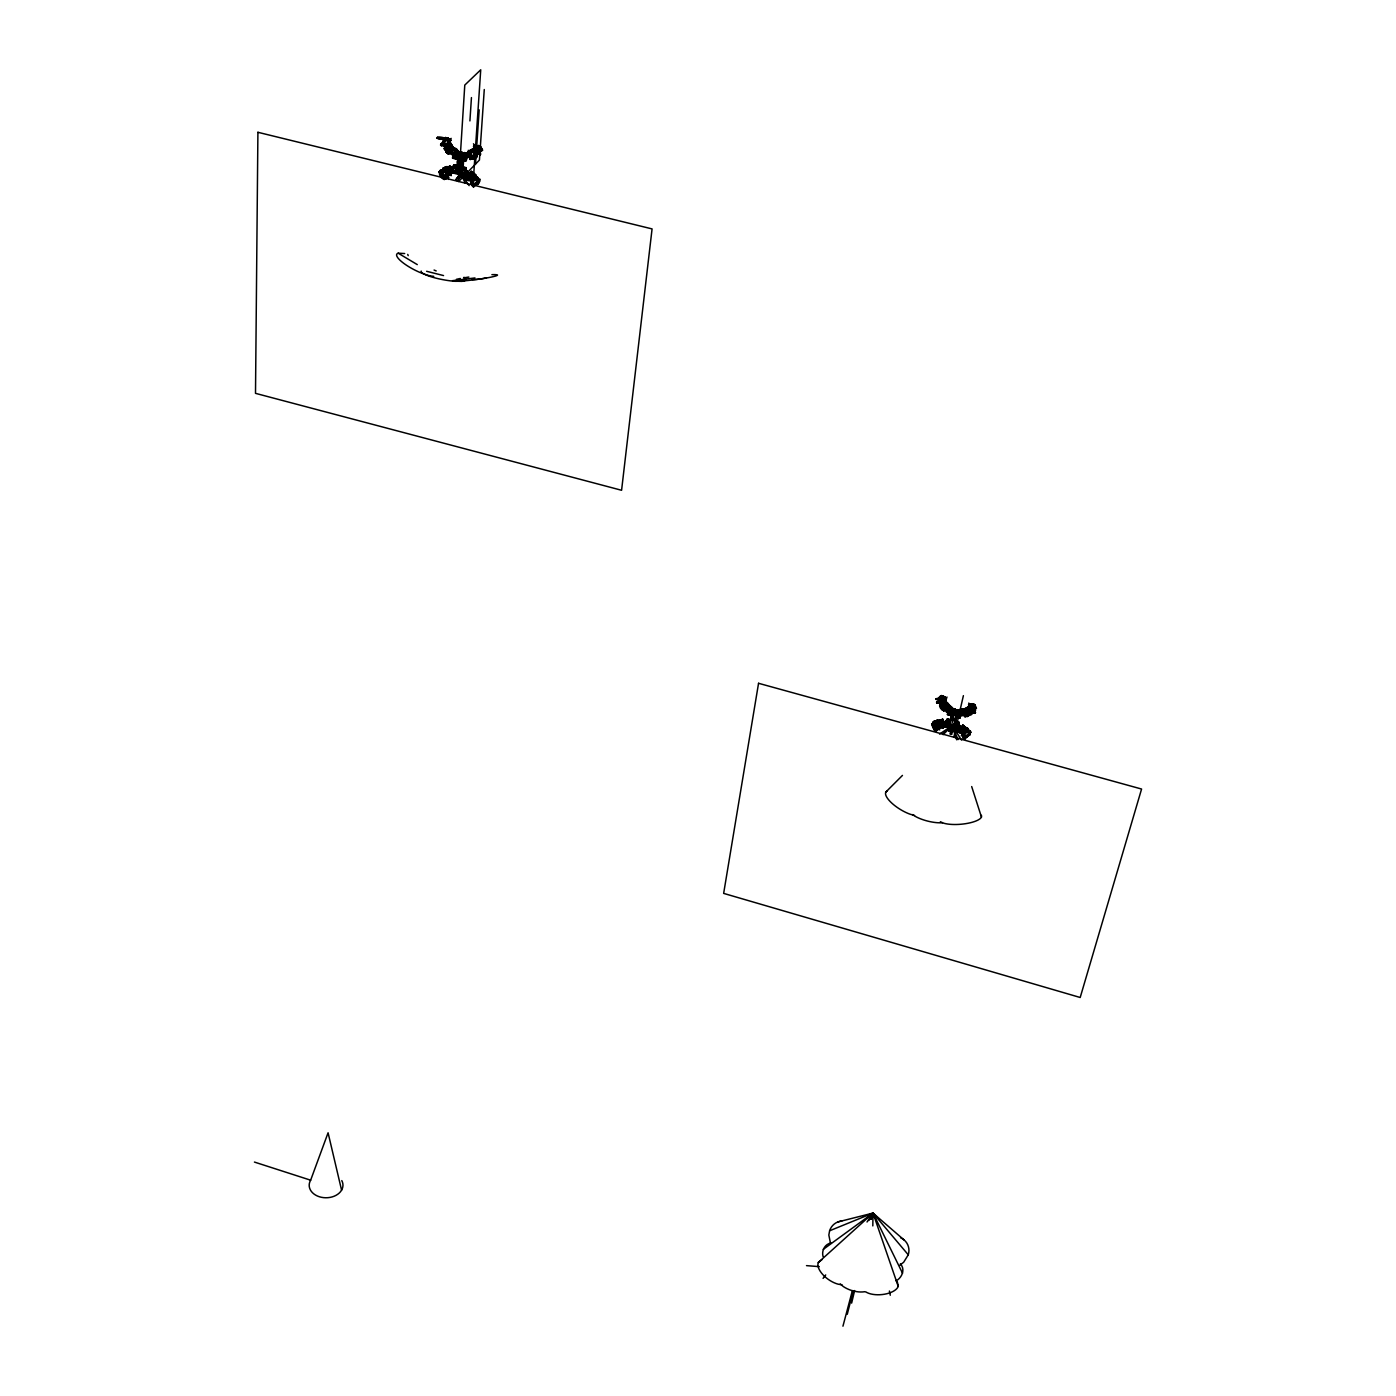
<?xml version="1.0" encoding="UTF-8"?>
<svg xmlns="http://www.w3.org/2000/svg" width="1396" height="1396" viewBox="0 0 1396 1396"><rect width="100%" height="100%" fill="white"/><g stroke="black" fill="none" stroke-linecap="round" stroke-linejoin="round"><path stroke-width="1.5" d="M942.143 698.558L935.913 698.977L942.492 698.401L936.542 702.764L943.836 698.768L946.628 698.611L945.144 697.005L936.367 698.663L944.01 698.768M967.568 731.923L970.831 732.446L970.499 731.242L965.858 729.602L966.556 732.411L969.819 733.546L968.841 729.916M970.97 705.818L968.894 705.905L975.664 710.023L970.709 704.003M872.814 1225.915L873.006 1213.072L837.775 1221.971M972.349 711.175L973.815 712.71L975.036 711.977C973.623 708.854 970.866 712.833 974.076 713.234L975.472 712.641L971.546 704.422L969.627 704.945L971.25 705.87L969.208 705.695L970.307 704.334L968.492 704.84L975.472 709.36M968.999 705.155L970.586 705.922L970.168 704.631M971.18 706.044L969.138 706.655L970.534 704.84M970.098 705.905L971.04 704.631M971.058 705.748L971.965 705.224M971.127 705.626C969.836 702.816 971.075 707.161 969.888 705.312M969.208 705.067C969.19 706.498 968.894 704.718 971.267 706.132M455.375 151.012L453.299 153.071L454.014 155.724L456.143 153.49L455.829 158.341L453.107 157.8L456.108 158.062L456.405 153.228M454.677 149.232L455.777 151.71L455.253 149.285M457.574 152.879C457.015 149.232 450.768 147.679 457.993 151.675M457.714 152.164C456.789 152.147 457.679 150.349 457.417 152.879M457.94 152.234L457.609 151.239M964.898 712.78L963.659 713.845L963.17 710.721L964.863 709.063C964.462 713.426 963.013 708.156 964.13 710.651M967.009 708.261L964.06 710.808M940.38 821.721L943.068 822.994A21.429 6.457 -4.9 0 0 965.543 823.692A21.429 6.457 -4.9 0 0 981.458 817.044L981.475 815.334M465.269 177.362L461.779 174.326L463.036 172.999M462.669 173.68L461.779 172.842L461.779 174.326M462.495 174.465L462.373 173.366L462.076 174.552M465.566 171.725C464.187 168.201 471.691 178.793 465.479 170.05M465.636 171.656L465.514 169.387M964.147 711.245L965.16 709.377L963.676 710.285L963.449 709.308L967.306 707.406L971.319 714.578L967.794 707.842L963.624 710.058L969.121 707.109L968.231 707.632L971.948 714.211L967.812 716.078M964.898 709.744C964.025 710.32 957.377 711.698 960.797 710.634C968.981 711.454 960.57 705.434 958.982 711.332M468.114 173.191L466.02 170.574L468.026 173.348M951.95 734.209L951.845 725.239M466.473 171.08L465.793 172.127M952.264 714.595L953.311 714.839M973.082 711.524L972.785 709.709M956.26 715.694L956.312 713.705L953.538 727.299L956.295 715.293M959.017 710.808L960.378 710.163L959.68 711.681L961.181 711.559L967.794 707.842M461.57 153.595L458.551 153.124L460.261 153.543L460.942 152.094L457.958 151.623L455.916 153.7M460.889 152.897L461.465 153.926L462.041 152.356L463.524 152.984M457.295 152.53L457.679 150.942L453.857 147.784L450.524 151.134M456.335 170.539L457.05 169.195L455.218 173.54L451.571 172.65L460.104 174.378L455.689 173.296L456.056 166.089L453.491 165.461L456.003 167.049M452.007 167.223C463.489 170.12 444.12 164.99 456.056 167.223M457.033 151.815L457.679 150.942L454.381 151.03L456.893 152.635L456.579 158.708L452.566 158.184L457.661 159.284M452.775 152.949C457.487 154.345 458.202 152.827 452.81 152.426M452.042 172.162L452.409 166.333M452.897 154.345L452.566 158.184M452.356 172.057L452.618 167.276L454.485 165.409M453.229 157.678L453.403 154.467M454.032 172.04L452.513 171.917L452.88 166.997M454.014 156.928L454.415 158.114M457.12 155.689L458.708 154.38M460.261 153.543L460.942 152.094M457.138 170.766A2.111 0.907 5.3 0 0 457.452 172.005A2.111 0.907 5.3 0 0 460.296 172.197L460.453 171.15L462.146 171.568M455.358 165.025L456.771 165.374L454.206 164.745L453.927 165.967L456.492 166.595L453.525 168.148L455.236 167.886L454.939 172.685L454.258 171.219M455.567 152.914L454.799 152.321M453.787 172.615L452.705 172.895L454.346 172.511M456.021 151.466L456.248 150.594L457.487 151.606M455.201 172.423L455.934 169.056M455.654 168.113L452.042 166.717M454.817 149.389L457.138 151.466M457.155 157.364C458.586 160.034 455.55 152.845 457.33 154.694M457.958 151.623L457.609 164.798L458.586 158.184M456.876 170.958L457.801 156.352M457.452 170.696L455.689 173.296M457.609 164.798L458.289 157.94M458.551 153.124L460.314 152.722M457.714 151.466L458.481 152.461L458.534 151.414L454.887 150.524M458.569 172.458L458.987 157.608A2.129 0.907 5.4 0 1 458.062 156.16A2.129 0.907 5.4 0 1 461.413 156.387L461.849 159.196L461.378 156.492L457.905 156.806L461.64 157.067M466.875 158.673L466.247 160.278L465.112 159.702M457.626 165.845L453.997 164.955L455.183 165.932M456.003 173.366L457.766 171.254M459.982 155.584L460.401 151.955M460.279 177.519L461.518 159.127M464.414 175.791L460.767 174.901L462.041 164.362L461.465 174.849L465.566 178.217L471.429 171.97L473.471 173.994L468.41 179.299L466.77 177.99M462.722 162.756L461.553 163.629L462.355 152.705L466.7 153.386L466.63 154.38C464.292 153.071 465.357 153.228 466.84 154.223L464.048 153.752L462.774 155.113M461.867 163.698L462.565 152.478M461.797 168.27L462.739 155.096L462.896 157.783M462.111 168.515L462.268 158.219L464.118 156.701M462.704 167.695L465.2 169.3L465.758 167.817L464.257 167.817M461.238 168.968L464.885 169.858L464.659 175.058L460.802 174.378L463.926 175.146L465.932 173.052L466.247 168.27C463.699 169.248 463.071 165.723 463.123 168.218L461.727 169.597L463.263 170.521L465.688 168.846M465.357 155.741L465.06 160.575L463.001 160.61L462.652 166.019L461.273 166.525L463.28 165.374L463.629 159.964M463.559 154.31L466.142 154.886L467.049 153.176L464.327 152.548L464.536 154.38L468.899 152.094M464.938 154.642L464.048 154.572M465.409 153.682C465.898 153.909 464.833 151.902 467.311 155.305M464.449 170.138L464.135 174.936L462.547 172.86M464.798 167.607L464.606 167.537M466.037 156.823L465.81 160.959L461.448 160.208L465.444 161.325L465.793 157.486M464.885 175.303L465.967 167.607L461.622 167.433L465.269 168.323M940.642 726.897L942.265 727.56L941.113 725.554L946.715 724.751L946.383 725.885L947.238 724.768L947.622 726.042M946.732 722.36L947.203 721.051L947.151 722.395M947.064 725.815L945.633 725.292M947.221 725.379L946.313 726.339L947.343 724.681M462.041 152.356L461.361 153.804L466.194 155.078L462.53 154.188M464.833 175.163L464.885 174.168M462.634 160.017L465.758 160.767L465.81 159.807M464.222 173.436L466.473 170.155L469.405 174.221M466.491 158.027L465.409 158.987L466.561 156.945M465.583 173.401L464.362 174.151M465.967 167.607L466.247 168.27M471.708 157.835L470.574 158.586L468.899 155.41L467.817 156.527L465.915 153.159M469.911 120.928L471.447 97.58M948.216 719.9L947.273 719.254L950.798 720.231L946.994 719.935L947.221 722.674L948.844 722.674L949.594 720.702M950.31 711.576L949.507 712.71L951.671 710.669L950.641 714.892C948.442 713.112 951.147 716.235 951.042 713.827M949.472 713.147C944.167 710.791 946.907 707.406 950.676 712.082C951.06 716.288 942.195 710.145 946.628 709.238L950.659 712.92M950.484 713.147L949.193 713.129L948.966 710.337L948.093 714.176M950.205 712.03L948.844 710.634L949.995 707.44L952.508 708.121L952.159 709.761M951.06 707.231L952.281 709.063L951.444 707.894L949.943 708.592L951.636 707.545L951.636 709.726M949.001 722.901C951.496 723.721 940.032 717.23 949.14 723.023M951.514 709.744L952.456 708.557L949.193 705.818L951.514 709.046M949.961 709.657C949.821 706.306 953.852 709.936 949.891 707.737L953.293 709.709M952.264 708.173C952.177 710.372 946.279 703.811 951.304 707.458M464.816 167.328L463.193 167.206M473.453 178.356L475.338 150.14M475.635 145.795L480.73 69.8L464.781 85.086L458.691 181.515L479.439 160.034L484.272 89.536M475.513 164.1L476.402 151.082M479.177 109.865L476.682 146.737L474.256 148.116L474.954 149.11L473.82 149.913L472.075 149.232L468.62 151.152M955.248 724.437L957.988 724.611L956.958 728.817C954.079 725.501 956.33 729.689 959.523 730.457M956.417 727.595L955.265 727.892L956.557 728.555M957.255 729.654L953.712 728.695L957.255 729.654L958.808 722.098L956.312 721.418C953.014 725.379 955.248 731.26 956.435 727.351M957.499 722.587L956.312 721.418M958.092 715.537C957.97 715.59 961.39 710.704 963.1 715.241M960.5 713.496C955.841 716.357 960.623 714.892 963.781 710.896M960.343 710.267C957.464 712.065 962.42 708.645 961.129 712.222M959.802 711.96C960.937 711.053 960.57 709.116 964.374 709.377L965.125 710.808M960.361 712.012L959.471 710.983M960.797 710.983C958.284 710.843 961.129 711.489 963.432 709.866M840.27 1284.006L843.289 1286.519A17.991 9.231 16.5 0 0 864.613 1291.736L865.852 1291.946A17.939 8.603 -4.9 0 0 884.453 1294.232A17.939 8.603 -4.9 0 0 898.221 1286.362L897.349 1281.964M965.351 727.176C958.581 728.538 973.187 729.846 969.731 734.523L967.637 729.986L970.15 734.54L964.217 739.112L961.67 734.575L962.472 733.354M965.125 727.525L967.707 728.293L969.714 734.383M963.38 735.203L962.263 733.807M963.083 735.081L964.811 734.785M963.345 733.72L963.624 734.75M963.886 737.402L962.368 733.476L959.401 732.708L961.67 731.417L963.223 734.75L966.486 735.884M477.083 178.95C475.443 177.083 478.793 176.507 477.083 181.061L478.305 181.637L477.1 177.571L477.397 178.548M958.93 732.167C966.695 733.982 956.155 730.405 959.785 731.609M959.122 732.028C958.232 730.038 959.645 732.516 960.431 731.12M959.453 732.15L959.331 731.364M473.035 174.465L473.645 173.802C470.609 173.261 471.988 171.83 472.197 174.779C468.934 172.999 473.384 174.308 471.988 172.825C481.777 173.977 468.515 185.965 465.915 178.025M471.045 174.011C472.11 171.865 472.406 178.705 471.482 176.105M472.18 174.273L471.988 173.645M466.578 178.496L469.143 178.566L468.463 176.577M472.302 173.383L471.639 174.151M472.249 172.842L471.604 171.778C460.977 179.683 472.965 175.809 466.369 179.491M468.009 178.531L467.311 177.693M468.149 177.728L466.805 176.908M466.281 153.42L465.392 154.171L472.581 150.82L474.849 155.951L472.581 156.945C469.231 164.082 484.901 151.117 472.354 159.336M467.712 154.415L466.875 155.776M451.536 146.842L452.13 148.412L449.878 143.666L444.277 149.075L448.064 153.63L446.319 151.606M451.222 144.643L452.67 147.103L450.594 147.034L451.763 148.814L451.013 147.54L452.723 147.697L451.641 146.789L452.915 147.679L449.407 144.189L451.344 148.761L452.828 148.552L451.641 146.929L452.81 148.709L448.378 153.647L448.203 152.565M448.884 143.666L449.39 142.654L447.889 143.788L448.256 142.008L450.245 142.322L453.054 147.121C452.444 152.705 447.383 139.234 452.234 147.453M447.383 151.85C449.303 154.869 441.869 149.302 447.331 146.912M447.645 152.967L446.668 152.443M449.634 149.721L448.308 149.407L449.041 148.622M454.119 149.389L451.833 145.777C447.296 153.386 457.085 142.933 458.289 152.914M446.231 146.737L444.748 144.87L445.446 146.423L444.137 146.126L445.848 145.987L444.486 144.957L445.795 145.184L445.219 144.312L440.63 144.346L445.638 138.815L437.175 138.082L445.882 139.303M453.84 170.748L453.351 172.162L452.06 169.422M453.997 172.319C455.079 168.689 447.034 171.83 448.325 172.964M468.969 152.391L465.671 154.345L466.194 153.438M466.788 154.153L465.985 153.874M476.193 154.014C492.387 146.126 471.796 150.733 477.345 155.986L472.197 158.394M470.714 152.356L468.62 153.752M470.784 152.618L469.876 150.855M459.965 177.536L460.54 173.226L469.143 185.633M872.413 1217.347L873.006 1213.072L829.608 1230.783L828.84 1235.024L830.48 1243.208M950.955 734.244L951.374 725.205M896.058 1280.865C901.99 1277.811 905.568 1269.243 900.368 1263.903M465.008 154.101L465.444 153.141L464.589 154.223M951.182 725.327L952.404 725.379M953.555 708.767L949.297 726.374L949.943 725.187M450.821 172.371L448.029 174.029L445.272 169.038L446.406 168.288C445.464 166.386 447.802 166.979 446.162 167.171M941.742 695.574L950.048 708.086M949.926 711.785L949.35 712.169M973.047 710.477L972.07 710.861L972.977 710.302M971.913 711.332L972.715 711.454M446.162 168.131L447.627 167.188M949.803 713.147L952.212 709.203M955.876 727.84L954.585 728.852L959.192 732.656M959.663 725.798L959.279 726.635L960.169 726.112L958.337 723.407L954.881 722.116L958.808 722.43L956.312 721.749M966.905 716.375C968.789 715.904 963.606 717.143 971.18 713.53M966.381 715.904L967.742 716.288M967.585 715.886L967.358 715.921M964.793 710.145L968.056 708.365M964.182 710.163C961.181 710.808 965.753 713.182 965.875 710.494M830.952 1243.033C824.687 1244.08 821.337 1250.938 823.134 1256.766M966.678 715.555L965.404 716.392L963.886 713.286L962.961 715.625L959.436 715.886M935.966 724.908L934.587 726.095L933.243 723.477L935.826 721.017L931.69 723.948L934.57 730.806L935.477 730.492M963.694 729.689C965.369 728.607 964.793 726.077 963.676 727.874M964.811 728.189L962.874 725.868L961.861 728.503L963.676 730.283M960.972 731.12L962.751 732.534M961.303 728.154C963.502 724.053 960.134 729.34 962.228 727.595M964.182 728.136L963.415 727.124L964.601 727.7M963.624 727.735L966.73 728.45L968.388 730.457M965.037 728.066L963.886 727.316M963.188 727.909L964.427 728.52L964.636 727.107M960.291 731.242C958.406 730.719 963.031 733.773 964.531 729.672L963.886 728.45M963.833 727.595L960.047 729.811C960.745 735.413 963.135 727.944 960.047 729.811C962.333 732.377 960.814 734.924 965.98 730.405L968.772 730.16M934.727 730.841L934.901 729.881M941.009 726.217C943.015 724.838 943.783 730.143 941.253 725.641M943.469 727.525C939.543 729.026 943.574 724.699 942.091 726.356M942.091 726.67L942.998 726.444M949.001 706.01L951.671 708.906L952.142 708.121M940.712 721.907L942.213 719.725C938.269 721.104 938.95 721.4 940.607 721.418M940.049 720.65C943.888 724.105 942.527 732.656 937.501 722.57C932.231 721.558 938.077 719.341 940.677 720.388M939.944 721.802C939.176 719.987 940.38 721.174 939.333 721.453M951.357 709.36L952.055 708.592M939.264 720.912C934.901 723.547 936.629 718.033 938.478 721.732C933.697 720.074 928.637 724.384 935.896 731.225L940.084 727.927L934.186 726.409M941.881 727.874L939.595 726.723L942.701 725.414L940.764 726.74L938.601 722.535L940.311 720.894L937.868 720.51L931.69 723.948M935.163 722.064L936.07 721.627L932.266 724.192L933.139 724.367C940.346 718.556 931.586 724.419 937.554 723.477L938.548 722.639C934.552 717.579 934.971 724.454 935.791 722.116M935.704 721.296L935.564 722.133M952.281 709.063L952.526 707.807L949.542 705.224C947.046 709.692 946.785 703.235 948.46 705.661M947.169 709.761L948.966 705.137C947.814 698.349 933.941 706.132 943.033 709.901M946.471 705.992C952.578 709.098 941.532 695.941 948.128 705.887C947.081 707.807 944.656 706.219 946.558 702.659M454.293 155.445L454.764 154.101M454.311 154.537L454.817 156.09M454.136 155.706L454.852 154.834M452.915 171.219L454.241 171.062L453.089 170.87M941.794 696.377L943.626 695.941L941.061 695.644L939.037 697.529L942.3 703.776L939.665 704.893L942.823 709.779L943.173 708.208M945.057 710.355C941.986 703.444 947.029 711.122 945.441 707.458M946.663 706.097L945.86 702.712L947.064 706.062M454.956 155.881L455.113 154.467L453.979 154.433M452.862 171.725L452.653 169.631M454.066 171.272L453.613 170.521M941.951 708.522L942.823 709.779L941.48 708.749M942.16 708.435L942.998 708.976M463.664 157.573L465.374 155.741L458.534 153.839L456.789 155.619L461.238 156.701M465.566 153.979L466.997 154.293L466.212 153.473M461.64 173.977L463.28 173.418L462.46 174.256M940.189 701.35L939.944 702.485L940.66 701.56M446.755 153.106L446.336 152.094L451.135 147.557L450.629 144.416L452.391 148.29L451.397 144.207L447.784 142.514L450.245 142.322M459.685 177.432L460.54 173.226L465.147 182.963M956.557 710.232C956.452 710.494 953.433 708.836 949.995 707.789L950.013 708.208M949.28 726.897L950.153 724.681A1.989 1.152 12.4 0 0 951.618 726.426A1.989 1.152 12.4 0 0 953.643 725.222M948.704 724.611L949.734 725.065M953.171 709.988L954.829 710.442L955.318 708.924M952.927 727.944L954.358 724.978M945.04 725.571L946.104 720.912M951.147 715.031L947.448 714.612L948.373 710.896M950.99 715.59L952.264 710.39L948.704 709.412C949.018 712.257 953.974 710.878 951.025 713.461M945.703 725.431L948.512 725.397L949.873 719.655L947.378 718.957L946.82 720.72L949.315 721.4M952.177 714.194L952.072 715.467L948.547 713.129M950.135 709.779L950.187 709.622M947.483 722.744L946.366 721.819M948.39 719.568L949.873 719.655M948.53 726.496L949.053 722.151L946.505 721.453C940.869 727.002 951.269 730.021 949.646 721.889M952.142 725.362L953.887 725.519L952.875 728.206L948.896 727.107L953.538 727.299M951.653 718.259L950.449 719.289L951.775 714.089M952.037 713.304L953.067 710.564L957.377 711.751L956.365 714.49L952.63 712.693M951.828 717.37L953.328 710.913M951.357 726.374L954.026 714.7M953.643 718.8L955.632 719.341L954.166 720.825L954.428 719.725L955.841 720.772L956.19 719.882L953.573 718.975M954.585 720.266L954.829 719.202M959.75 712.082L961.355 710.878L957.813 709.901L957.342 711.419L960.919 712.361L961.355 710.878L959.593 710.878L960.134 709.552M953.643 727.56L957.691 710.547L956.033 710.093L961.478 710.93L960.396 713.792M953.974 728.014L955.038 723.372L958.319 724.158M956.33 716.305L959.959 718.05L956.4 717.09L957.673 711.873L961.233 712.85L960.902 714.333M955.841 720.772L956.836 716.462M957.063 716.637L958.389 711.716M955.649 724.646L954.445 728.119L955.388 727.229M958.668 711.018C962.228 712.902 960.692 708.819 958.72 711.279L958.965 709.901L961.425 711.489M955.283 728.817L955.894 727.124L954.567 727.752M961.478 710.581L960.151 712.623L963.886 710.826L963.24 709.517L963.17 710.547M448.343 138.919L450.227 140.054M446.755 151.623L448.622 152.879M449.198 141.293L448.465 140.281L449.442 140.752M445.446 145.324L443.37 140.839L445.376 137.523C446.458 144.137 452.723 138.187 449.355 141.328M449.983 139.46C452.112 141.188 448.046 142.252 449.931 140.472L451.065 140.403L450.262 139.042M952.369 713.339L953.381 710.651M956.574 724.629L959.017 727.176L961.268 726.653L962.088 727.944M953.817 737.193L963.397 695.662M959.925 712.292L959.087 712.414M956.941 728.817L958.808 722.098M957.028 725.955L958.371 724.716L958.703 722.395L957.656 722.046M959.75 717.003L960.274 715.59M959.959 718.05L956.504 716.672M960.989 713.513L957.447 712.658L961.233 712.85M954.724 723.337L958.581 724.35L957.516 728.991L953.712 728.695M960.151 717.544L960.884 714.892M446.423 138.605L448.849 139.199M446.912 140.158L447.383 138.989L449.774 139.094M956.051 714.403L957.063 711.663M851.63 1303.114L854.614 1290.55M847.25 1314.299L853.165 1291.108M949.978 734.017L952.159 725.606L956.714 739.828M944.15 723.372L945.371 723.425L945.581 721.854M946.942 721.68L945.214 722.308M842.94 1326.2L852.398 1290.585M871.348 1219.354L873.006 1213.072L904.085 1239.962M945.197 722.482L945.877 724.227M947.57 726.496L947.343 724.925M947.779 725.885L943.155 727.473L944.08 726.601M957.708 714.438L957.935 715.921L959.576 715.502M959.558 711.314L959.087 710.407M959.401 711.14L960.727 710.581L960.797 711.559M454.52 155.27L455.27 154.45M947.465 707.091C948.757 703.497 946.069 705.905 950.292 708.575L951.339 708.295M948.408 706.289L950.153 708.924L946.087 702.624L948.774 706.149M946.82 705.73L945.144 702.083L946.261 702.415M465.514 170.364L465.566 171.342M940.328 702.642L937.92 702.869L937.292 701.647M940.712 727.002L941.55 726.932M948.233 705.887L945.109 700.53L943.626 700.67L945.197 701.717L943.26 700.949L943.713 701.839M946.366 705.521L947.518 706.359M946.523 705.643L948.25 705.486L947.186 704.509M947.867 705.416L947.849 705.975M941.794 699.152L942.876 699.134L936.716 699.221M944.411 698.419C942.125 697.651 946.732 700.775 946.156 698.07M945.458 698.855L943.766 697.93M945.877 698.332L945.668 699.675L944.377 698.192M943.713 698.593L946.261 698.558M940.066 702.903L937.205 703.235M945.354 698.995L944.795 700.129L943.26 698.279M943.068 726.566L941.515 727.176M942.16 727.316C944.551 725.728 941.044 728.38 942.195 726.339M957.359 727.403L957.743 726.234M937.99 728.189L939.491 728.014L938.897 727.351M937.658 727.892C931.673 734.924 942.125 723.686 939.037 728.415C932.179 734.366 941.078 721.645 942.387 727.63M938.775 727.107L939.421 728.695M939.491 728.328C934.692 731.155 937.99 730.684 938.95 727.054M940.677 726.862L941.358 726.618M948.373 711.471L948.477 712.763M950.763 729.724L952.159 725.606L952.718 732.028M870.86 1219.162L873.006 1213.072L908.273 1254.812L903.648 1262.263L900.019 1265.073M477.938 178.74L477.502 176.978M341.793 1180.597A16.892 12.529 -0.4 0 1 325.722 1197.768A16.892 12.529 -0.4 0 1 310.645 1180.196L328.077 1132.784L341.584 1190.16M476.978 179.334L474.082 178.304L471.237 181.393L471.726 183.958L472.406 181.183M471.412 183.452L472.511 183.487L472.808 181.271L471.516 179.787L466.491 178.81M472.372 183.312L470.871 182.771L471.953 182.911M468.341 176.542L466.648 177.1L469.911 180.311L466.875 177.868M466.63 178.653L470.278 179.944L467.782 178.182M470.278 179.875C466.439 177.885 467.852 178.688 466.91 178.985M964.758 738.118L964.601 739.095L963.973 738.152M962.612 730.108L962.071 729.585M963.955 729.55L964.845 727.648M965.7 727.525L962.629 725.239L961.408 728.433L963.921 730.911L964.357 727.019M964.514 730.283L965.805 727.246L963.833 728.782L964.147 729.934M961.617 727.857L964.776 730.3L960.954 727.805M959.314 729.829L960.832 727.002L956.644 724.733M959.628 730.16L956.731 728.171M968.248 715.625C959.453 719.324 972.838 713.6 968.021 712.867L967.358 712.065L968.492 712.745M965.474 715.014L966.364 714.822M961.268 726.653L963.554 725.397L964.339 726.583M960.012 730.946L962.402 732.935L961.67 731.417M967.829 711.943L967.568 714.037L967.358 712.065M961.984 727.822L962.996 725.187L965.509 727.648M967.568 714.037L968.301 712.152M963.362 725.536L963.135 728.066M964.828 716.794L964.339 715.799L967.655 714.927L968.876 711.733L969.138 712.78M958.581 724.35L958.127 725.327L954.812 724.14M957.935 726.252L956.853 729.113L955.806 727.142M958.878 726.478C955.806 724.192 962.333 729.026 958.005 723.739M959.157 726.827L961.251 726.705M959.488 726.06L957.9 723.791M959.174 727.072L959.593 725.833L957.813 724M964.462 711.803L964.496 709.028L962.053 713.827C961.861 717.09 967.288 714.543 966.207 712.658L962.891 714.298M958.214 730.876L959.663 730.073L961.251 732.534L967.219 728.119L968.458 731.138L965.666 729.218L968.091 731.591L967.341 731.068M966.643 715.956L965.631 711.489L966.887 708.138L963.449 709.622M964.339 715.799L965.177 713.635M966.643 708.889L966.8 708.453M958.424 730.474L958.476 732.115L960.745 726.217L959.61 727.281L961.111 727.054L960.047 729.811L961.6 732.132M965.648 713.496L964.915 715.398L967.288 714.769L968.143 715.904M960.099 728.921L959.052 730.911M457.452 181.201L460.54 173.226L461.622 177.449M957.935 712.798L958.389 715.066M958.546 715.188C960.082 712.361 955.824 715.363 958.878 715.782M960.012 710.163L960.605 711.384L959.628 710.075M955.318 724.315L956.033 722.482M960.535 711.943L960.884 710.442M956.208 724.995L957.848 724.978L955.3 724.28M961.495 711.227L963.362 709.901L958.72 711.279M960.291 715.555L959.558 717.509L957.202 716.27M960.326 710.006L962.804 709.657M955.475 729.41L955.719 728.119M958.406 724.14L960.029 726.461L958.284 723.861L955.754 723.163M962.804 715.345L966.538 713.304M963.729 715.153L963.886 713.286M958.057 731.26L959.541 729.951M956.051 712.658L956.784 709.639L957.918 709.953M954.166 720.825L954.759 718.853M957.673 711.873L957.324 712.955L961.076 714.037M952.404 726.339L951.112 726.758M957.831 713.094L958.965 709.901M956.068 717.893L955.248 719.01L956.347 718.608M957.063 715.537L955.754 716.48M952.194 709.255L949.437 709.203M946.209 726.862L947.587 726.304M949.873 719.97L947.395 719.289M949.437 722.255L945.86 721.68M950.449 719.289L953.259 718.888M949.018 723.791L947.919 726.653L947.465 725.239M951.688 716.689L951.252 717.928L951.88 717.195M954.794 708.784L953.939 712.082L952.822 711.785M954.829 710.442L955.178 709.569M957.656 710.896L955.23 710.232M948.896 727.107L949.943 723.303L949.908 724.786M954.934 711.559L955.614 710.442M955.771 710.948L956.225 709.866M961.094 711.559L957.813 709.901M957.621 710.739L961.163 711.716M945.179 710.058L944.446 706.69L946.226 708.435L945.615 709.953M942.806 725.641L944.359 721.715L947.57 720.528L944.918 721.924L945.371 723.425M943.94 722.343L944.76 721.61L945.685 722.901M943.26 727.386L944.359 721.715M946.261 722.517L944.813 723.198L944.22 722.046M946.994 719.935L947.378 718.957M949.14 714.194L948.024 714.351L948.826 712.396M952.508 708.47L949.803 708.278M951.915 711.471L952.264 710.39M947.744 722.831L948.914 722.517M449.023 174.413L451.274 174.43M942.317 727.421C941.236 724.227 936.943 728.206 942.823 724.175L940.189 725.588C935.652 729.742 938.985 723.477 942.003 726.199L942.492 724.978L939.857 724.96M939.927 723.686L940.817 723.494M942.405 722.954C941.864 718.12 944.15 724.541 941.742 722.151L942.666 719.097L939.211 720.702M946.401 709.779L948.46 704.631L950.292 708.575M941.445 722.884L942.492 720.266M941.637 722.221L938.042 722.936L938.531 723.913L941.794 723.041L942.666 719.097M941.288 726.025L939.63 725.519M945.773 725.17L939.56 726.635M942.701 722.098L943.731 721.819L942.213 725.693L943.347 728.014M947.448 714.612L951.95 715.101M450.838 173.575C451.274 172.877 448.692 176.193 450.716 172.563M943.661 707.65L945.703 708.871M946.488 703.375L947.971 705.399M944.115 708.906L941.951 709.744M938.531 723.913L938.932 722.901M943.801 711.018L941.759 707.981L942.719 705.242L941.27 708.54L943.801 711.018L946.122 708.435M943.556 710.39L945.179 707.702M945.336 707.842L944.83 706.411L946.61 708.173L948.268 705.12L947.361 706.097M940.921 720.336L942.108 719.498L943.522 722.378M947.046 704.23L947.169 705.312M444.835 169.23L448.221 168.375L444.643 169.422L447.575 174.832L451.083 173.523M941.27 708.54L943.905 710.739M943.94 706.289C940.747 708.749 946.697 702.834 942.597 707.981L944.411 709.779M939.508 702.729L940.276 701.385M945.86 703.828L942.963 705.87L943.818 705.364M949.332 711.943L950.065 712.396M452.915 170.766L452.269 170.905M463.995 156.352C455.375 163.07 479.317 151.606 463.088 157.259M464.484 157.783L462.547 157.626L463.716 156.195M955.283 728.084L955.894 728.38M450.053 174.814L450.385 174.535M447.662 176.489L446.598 176.821M444.329 170.277C437.541 175.163 454.049 178.252 447.156 177.379M450.437 172.999L449.163 173.802M446.162 177.501L446.72 177.501M445.551 176.402L447.907 175.181L447.837 176.454M974.024 711.541L973.762 710.616M973.972 704.84L976.502 708.348L974.286 704.631L975.246 705.364M974.199 705.277L972.89 703.933L968.772 706.376L970.796 709.779M971.058 705.172L971.267 705.853M963.24 710.477L965.509 709.726M963.921 734.488L964.636 734.959M959.209 732.254L961.041 732.673M479.84 147.592L480.957 147.156L482.109 149.547L477.729 152.234L478.793 152.635L475.774 153.228L473.139 148.674L475.704 146.912M962.908 709.814C963.537 711.105 964.444 707.772 960.012 709.901M478.374 151.85L478.776 152.548M465.549 172.389L464.467 173.593M949.14 731.364L951.147 727.525M454.59 155.096L454.642 154.52M452.932 171.411L454.014 171.568L448.797 171.586M467.451 154.642L463.106 157.067L462.53 155.322M464.17 157.364L463.35 156.753L464.222 157.05M465.618 171.307L464.624 171.185L465.828 171.08M463.106 173.977L463.926 175.146M959.628 726.286L960.239 727.421M868.853 1220.505L873.006 1213.072L902.531 1273.239M472.406 173.662L471.412 174.849M479.945 181.044L478.462 183.679L477.589 183.277L480.259 179.403L474.413 176.664M467.503 179.072L471.01 180.66L470.435 179.142M469.073 177.624L467.259 178.793M973.134 711.122L973.117 711.873M967.864 715.974L967.114 715.223M452.723 147.662L450.454 144.765L452.531 147.261L451.641 147.714M459.249 171.237L458.15 171.778L460.75 171.621L461.151 170.19L460.628 173.488L458.987 173.959M960.588 713.897L958.092 712.431M948.722 731.138L951.008 727.438M478.427 154.328L479.351 153.926M474.047 147.173L476.629 145.516L476.856 146.72M474.239 148.046L474.675 147.278M474.343 146.946L476.664 145.603M476.123 145.987L480.241 153.386L478.88 154.206L478.88 153.228M482.527 150.332L480.329 145.987L479.212 146.789L481.376 150.227L476.926 152.792L473.907 145.899M474.727 147.435L474.204 145.69M480.172 154.729L475.338 145.498L474.012 146.336L477.641 147.191L475.984 145.568M468.759 151.483L472.092 149.686L468.969 151.065M468.201 151.955L469.632 151.134L470.801 152.269M479.09 153.211L480.241 153.386M964.514 728.485L963.764 727.368M471.988 149.721L468.515 151.309M461.57 172.999L460.767 174.901M867.038 1222.006L873.006 1213.072L898.221 1286.362M942.352 708.575L942.021 709.325M939.281 726.653L937.815 727.648L938.426 728.887M938.409 728.171L937.362 728.066M940.101 725.711L941.044 726.478L939.002 727.421M935.303 725.274L934.587 726.095M938.531 726.025L939.874 725.274M932.039 724.018L934.884 721.889L934.081 721.209L933.069 722.046L934.308 725.554L934.046 722.796M970.831 732.446L967.969 734.837M938.932 728.45L936.699 730.562M841.997 1284.791L838.263 1284.215A18.061 9.039 35.2 0 1 822.925 1274.705A18.061 9.039 35.2 0 1 818.3 1262.508L822.087 1259.541M823.082 1278.37L825.717 1274.932M935.791 723.163L933.4 722.709M472.581 159.214L470.225 157.94M472.616 159.109L473.576 158.638M473.366 158.935L473.279 157.399L470.225 159.51L469.597 158.341L471.133 156.753L470.225 155.654L470.906 157.382M479.177 153.141L477.833 153.752M470.225 159.51L473.401 157.8M472.703 158.097L472.441 158.254M453.316 148.36L451.1 144.172M446.074 166.735C448.343 170.853 452.985 175.512 449.46 174.797M469.667 152.059L470.487 151.466L469.161 152.461M449.634 174.168L451.309 173.279L449.285 174.57M969.26 705.469L970.517 706.289M968.719 708.069L970.237 708.33L968.458 708.069M443.056 171.027L444.818 170.487L442.811 168.393L447.418 166.578L445.394 167.66L446.249 168.235L446.528 166.543M447.942 167.852L439.042 171.83L446.772 167.485M445.987 169.858C448.203 172.72 446.511 168.061 445.272 170.591L450.664 166.909L450.175 166.002L447.156 167.346M443.562 169.823L444.294 169.562M443.457 169.858L441.607 171.01L443.893 170.661M452.007 171.185L451.693 169.44L450.594 170.033M450.576 140.246C430.439 138.693 435.639 133.894 450.402 139.984M448.989 150.541L449.076 148.674L446.668 151.257L448.535 151.937L446.423 148.883L444.696 148.604M451.135 150.716L450.507 151.431L449.774 149.669M450.908 151.832L451.536 151.117L448.674 148.273L446.249 150.82L449.111 153.665L451.623 151.1L450.629 152.199M453.072 148.622L454.625 148.814M947.744 706.324L948.844 705.504M437.471 137.401L437.28 138.413L446.231 140.036L441.223 145.585L446.231 140.036M437.751 137.995L446.72 138.483M446.249 138.309L445.045 137.89L446.458 138.152M469.021 174.605L466.648 177.1L469.143 178.531L470.051 177.589L467.468 175.024L466.369 176.193L463.193 174.081M445.795 138.396L448.343 138.117L450.332 142.235L447.784 142.514M441.223 145.585L446.58 140.106M450.472 140.822L447.069 139.879M444.626 144.346L445.097 144.416M447.889 140.926L448.657 139.181M443.841 145.463L440.63 144.346M448.849 141.083L449.948 139.181M444.382 145.83L445.499 143.683M448.709 140.926L448.727 140.054M447.837 146.353L445.411 145.044L443.422 141.031M448.517 141.275L451.17 138.361M446.668 144.643L446.999 144.818M447.68 140.263L449.338 142.06L450.437 140.612M447.889 143.788L447.802 140.804M452.985 172.615L449.093 174.622M448.797 175.146L451.187 174.657M446.737 146.179L449.582 143.038L448.674 143.683M444.399 147.976L445.69 148.709L447.366 147.836L446.441 147.156M449.652 144.451L450.681 143.23M443.98 148.447L445.97 149.337L450.978 143.858M445.708 151.396L446.458 150.576L449.338 153.403L448.57 154.241L445.708 151.396L448.57 154.241M450.873 146.667L451.833 145.777M450.611 147.453L451.327 146.353M450.716 147.993L452.112 146.545M451.589 148.081L452.897 146.563M450.28 151.588L451.623 151.1M450.419 152.478L449.704 153.211L447.069 150.768M453.63 149.913L455.026 148.412L453.613 148.028M443.213 170.12C447.244 167.782 434.488 175.46 443.788 169.876M469.265 173.418L468.62 174.116L471.464 176.943L474.239 173.994L471.394 171.185L468.55 174.151L469.51 173.121L472.354 175.948L471.394 176.978L472.11 176.245L469.318 173.331M469.143 174.343L471.202 176.385L470.871 174.901M940.625 721.627L939.752 720.127L940.136 720.964M447.994 177.048L446.929 177.571L447.889 176.978M465.566 178.217L467.171 176.489L469.649 178.007L468.812 178.897L468.096 177.92M469.911 173.523L471.22 173.401M448.64 149.11L447.191 149.843L448.238 148.709L454.136 154.188M450.699 151.152L450.053 152.688L451.1 151.536M466.875 175.652L465.008 177.658L469.178 173.296L468.044 174.5M469.405 175.547L470.016 176.158M471.482 173.209C472.232 178.863 480.992 177.816 471.639 173.505M471.307 174.168L472.616 172.79M468.847 176.734L467.346 178.95M471.22 173.959L472.494 173.034M467.276 179.194L468.41 177.798M471.639 174.343L472.755 173.331M467.451 179.875L470.679 180.555M468.044 177.449L467.137 176.542L469.213 178.479L467.311 179.054M470.504 177.152L471.691 174.5M471.604 175.896L469.545 178.112L466.979 175.564M468.009 178.932L470.487 179.456L467.555 177.554M467.154 177.973L470.417 179.997L475.425 174.587M471.237 181.393L470.888 179.491M476.053 174.884L474.588 177.763L476.978 179.002M473.837 178.932L474.169 179.089M478.462 183.679L476.263 184.691C471.499 185.144 471.482 178.863 472.668 181.218M473.89 177.205L470.417 179.997M472.005 181.794L472.18 185.476L471.778 182.963M476.088 178.461C475.67 180.887 476.542 176.611 477.641 177.99M474.047 176.088L475.129 179.613L471.761 183.557L472.389 185.214M473.733 186.959L478.776 181.55L477.258 177.816M477.048 177.903C476.577 175.704 477.415 178.252 476.56 178.513M472.057 183.836L472.354 182.492M476.385 179.403L476.891 178.863M477.327 177.17L478.043 181.201L477.624 178.374M472.563 183.853L474.151 183.242M472.511 186.383L477.484 180.625M473 186.61L478.479 181.34L477.066 177.816M473.244 186.732L478.444 181.131M477.223 177.344L478.706 181.201L473.68 186.61L472.459 186.034M477.537 183.609L477.694 184.499L479.212 181.515L478.88 179.543L474.239 177.187M941.794 696.744L939.491 698.401L939.857 697.459M443.684 169.073L443.3 169.073M469.44 174.081C471.953 176.001 466.857 169.37 465.793 170.818M445.184 140.176L445.987 139.548L437.245 138.187L445.638 139.705M442.166 169.771L443.213 169.178L448.674 179.421M947.291 704.736L947.954 705.853M945.982 698.873L944.603 697.738M944.795 697.319L944.586 697.948M945.127 699.448L945.214 698.436M452.112 172.266L453.194 171.132L452.513 171.917M467.259 173.54L465.043 171.464M469.771 173.802L469.056 174.57L470.627 174.046M465.618 171.342L466.055 170.382L468.829 172.947L467.451 174.43L464.659 172.074M465.008 172.354L464.03 172.406M466.02 171.76L465.932 170.487M465.985 171.9L466.369 171.185M464.379 173.872L465.322 174.657L465.374 173.662L465.322 174.657L461.186 174.256M466.665 177.03L467.538 176.123M459.808 173.977L461.413 172.319M463.263 170.521L461.832 169.492L461.971 174.762M461.779 174.029L462.565 173.139L461.5 173.121M457.207 172.668L457.138 166.351L456.056 166.089M473.366 156.404C474.064 153.926 473.035 154.31 473 156.422M473.715 156.439L472.441 156.684L475.146 155.497L472.529 157.329M461.308 169.37C472.912 172.458 452.636 166.997 465.252 169.474M460.837 170.905L460.209 171.551L461.936 171.778M448.308 172.371L452.688 169.003M449.774 173.907L453.054 170.539L452.199 171.062L451.746 169.405L449.163 170.766M461.553 163.629L462.826 163.315M465.095 159.982L466.456 160.051M465.479 160.819L461.919 159.825M461.57 165.217L462.373 164.431L460.191 164.065M465.758 160.767L466.316 159.249L464.955 160.697L462.32 160.051M467.695 156.945L471.115 155.619L471.115 154.45L468.271 155.689L467.608 157.573L464.24 158.062M456.195 171.376L454.73 172.895L454.014 171.568M462.128 165.897L461.361 165.164M472.494 156.945L474.343 155.043L472.092 156.038M472.738 156.945L474.989 154.642L475.286 155.759L469.597 158.341M447.959 172.074L448.151 173.174M448.57 172.825L446.476 172.336L449.687 170.678L446.877 173.087L449.355 172.65M448.587 171.795L449.687 170.678M448.762 172.127L450.96 174.134M465.165 155.951L467.189 153.874M449.477 172.057L452.321 169.16M461.779 160.278L462.6 159.388M461.779 160.435L462.704 159.65M469.963 155.078L468.498 155.828L468.602 153.595M472.581 150.82L470.365 153.054L472.755 158.446M451.571 172.65L453.63 170.748M468.218 155.305L470.836 153.926L468.62 154.904M468.149 154.031L473.07 151.623L472.075 152.059M449.966 166.211L447.575 168.41M447.47 169.754L446.65 170.207L447.61 170.015M448.133 169.213L450.036 167.293M458.377 158.952L457.347 159.196L458.115 158.289M462.652 154.851L460.889 156.998L463.001 154.834L462.896 156.055M446.912 170.923L446.79 169.003M461.71 156.561L456.771 155.986L458.865 153.926M450.437 169.143C447.505 170.382 451.17 166.857 450.001 169.335M458.028 162.023L457.26 161.953M462.547 153.002L466.927 153.787M469.719 152.478L470.365 151.798L469.161 151.85M457.085 156.998L455.724 158.446L454.817 157.539M448.413 166.892L449.529 166.403L451.344 169.806M460.575 154.677L465.688 156.073M460.959 154.345L462.355 152.705M457.434 159.249L459.075 158.865M449.477 171.708L446.877 173.087M455.096 155.811L453.543 155.34M454.381 151.03L458.534 151.414M470.487 153.002L473.035 151.675M450.734 150.995L449.128 152.653L449.844 151.902L448.308 149.407L449.355 152.443M451.292 151.571L453.875 149.669M456.509 150.646L455.777 151.85M456.23 151.204L457.522 151.344M453.508 148.133L451.623 150.018L449.599 148.011M914.52 815.473L910.175 814.234A21.272 7.381 31.6 0 1 891.887 803.189A21.272 7.381 31.6 0 1 885.884 792.003L902.462 775.408M943.12 734.662L950.659 727.107L942.527 734.279M943.399 727.264L942.37 725.309M939.613 728.101L935.041 731.05L935.826 730.562L932.563 724.105M938.688 728.136L938.164 728.38M937.17 726.601L937.623 728.747M937.431 727.438L938.164 727.508M466.159 171.987L464.659 172.738L465.932 173.052M468.986 151.606L469.649 151.169M473.959 146.912L476.402 146.231L475.6 144.957L474.291 145.533M474.832 146.615L475.059 145.533M470.609 152.251L468.934 150.977L473.052 149.826L469.562 151.431M945.755 708.086L945.04 709.412M818.3 1262.508L873.006 1213.072L873.46 1217.364M469.51 152.845L470.243 152.269L469.021 153.054M468.428 157.085L471.115 154.433L469.667 154.52M966.381 715.415L967.341 716.672M963.519 710.39L961.041 711.908M965.055 710.564L964.619 710.599M965.177 715.956L966.137 715.136M937.117 724.227L937.78 723.983M940.782 725.972L939.962 726.164M937.466 722.133L936.07 722.674M933.976 725.972L935.006 724.978M933.243 723.477L936.14 724.035L937.92 722.535M938.112 726.775L939.299 726.391M443.911 179.369L439.426 171.568L445.272 167.799M447.086 174.901L445.813 175.582L447.174 174.238M444.748 178.758L447.348 177.135M449.582 174.587L449.076 172.127M446.79 176.995L448.046 176.454M939.787 702.886C941.305 704.23 941.131 699.518 939.927 701.56M885.884 792.003L887.455 790.729M939.805 720.214L940.119 721.523L939.491 720.51M941.445 727.107L942.911 726.513M450.07 175.146L447.61 175.599L445.237 171.254L443.474 171.795L443.527 170.836M969.33 731.399L970.15 734.54L968.911 730.597M957.691 714.63L958.668 714.368M958.651 731.905L960.029 732.272M479.212 146.789L480.119 145.865M479.84 146.72L478.462 145.393L474.029 147.976M959.925 731.399L958.546 731.748M936.507 730.3L938.95 728.066M478.863 153.351L479.875 154.52L478.252 153.857M468.812 151.571L467.608 151.92L468.69 151.204M469.806 152.705L472.214 151.169L472.686 152.024M942.893 727.56L946.366 726.478M946.401 705.818L948.32 704.98L951.932 707.685M823.291 1249.368L873.006 1213.072M936.402 698.646L936.262 699.553L942.632 698.646L936.768 702.869M941.55 704.09L939.019 697.529M942.614 696.674L941.131 696.796L941.881 695.574M941.724 696.447L938.444 697.93M936.838 702.502L942.544 697.599L943.138 699.117M936.576 701.996L943.207 697.529M944.97 697.058L942.754 697.86M938.81 701.944L939.752 701.612M943.696 699.099L945.877 698.611L944.848 699.274M943.766 699.239L947.099 697.11M939.944 702.886L940.363 702.938M942.073 702.118L940.939 702.607L944.167 700.286L944.9 701.49L942.719 701.926M945.005 700.146L946.069 699.204M945.633 700.164L944.272 701.228M942.422 702.467L945.738 700.077L945.162 698.977M946.418 701.682L939.508 705.853L942.317 704.631L941.183 704.073M946.104 701.054L945.109 700.792M945.738 702.101L946.436 702.293M945.912 702.973L947.186 705.137M945.511 702.397L945.598 701.769M945.72 705.364L946.418 704.753M946.348 702.938L947.587 704.334M947.343 704.474L948.111 706.498M947.151 705.608L948.634 704.701M943.905 710.093L946.226 708.435M945.842 710.18L947.395 709.063M447.505 176.803L447.54 175.512L446.197 176.297M440.089 171.464L444.277 179.595L447.645 177.292M447.523 177.484L444.923 179.299L448.5 177.275M421.208 271.086A22.79 4.118 10.8 0 0 423.18 273.599L426.321 275.099A22.79 4.118 10.8 0 0 453.142 281.154L461.989 281.381L465.845 280.038M958.441 732.062L960.134 730.649M446.476 177.222C439.216 181.934 449.146 176.332 446.86 177.728M958.18 732.115L959.418 731.521M963.694 728.276L964.723 727.229M960.849 731.19L959.174 731.888M963.921 730.911L964.898 730.021M965.858 729.602L967.707 728.293M961.53 732.917L960.204 732.254M961.617 733.249L961.757 731.748M965.98 730.265L963.659 731.888L964.235 734.034L966.556 732.411M962.368 733.476L965.596 731.207L968.143 731.504M961.774 734.854L964.235 734.034M965.735 732.097L965.282 730.003L970.499 731.242M961.163 735.849L968.667 730.562M962.891 735.378L963.955 734.785L962.472 735.064M963.868 734.296L962.525 734.296M962.525 735.535L963.955 734.785M968.143 731.975L970.255 732.848M962.996 737.803L963.955 737.14M963.013 737.437L969.819 733.546M963.257 738.781L969.33 734.244M964.671 738.798L970.098 734.313M964.217 738.432L970.203 734.209M474.518 145.934L480.05 154.816M475.53 146.545L475.164 145.254M469.702 151.553L472.319 150.105L469.44 151.85M970.255 705.259L970.796 705.381M939.56 734.087L950.362 726.81M972.349 711.419L975.298 712.501M442.864 178.653C437.088 176.018 439.583 166.264 443.195 171.01M469.178 151.257L472.721 149.215M445.795 172.144L445.656 171.883M442.043 171.778L443.108 176.018L444.26 175.39M447.61 173.68L445.533 175.076L446.737 174.43M449.233 173.959C448.203 176.542 447.139 174.291 448.413 175.338M448.273 174.901L446.284 176.437L443.108 176.018M442.811 168.393L446.406 166.892M966.713 708.261L965.282 709.465M443.806 171.743L443.998 170.609M470.749 157.416L470.138 155.968L471.586 156.561M445.132 178.548L447.523 177.03M445.324 178.897L447.715 177.379L446.563 176.262M467.555 154.572L469.021 153.63M446.423 176.577L447.401 175.826M444.835 178.723L448.256 177.467M939.421 720.301L942.666 719.603M471.848 150.262L469.196 151.71L474.5 148.831M474.308 145.934L475.687 147.557M970.813 706.393L974.233 713.373L970.813 706.69L972.209 706.097L974.862 709.674M967.306 707.406L968.824 706.498L970.028 707.894L969.068 707.737M972.89 703.933L975.036 704.928L974.129 704.142M968.772 706.376L969.662 707.161L973.797 704.718M970.813 706.69L972.052 705.957L970.778 704.108M968.859 708.435L970.028 707.894M974.286 706.132L975.525 705.905M975.664 707.249L974.792 707.772L975.699 708.557L971.564 711L970.168 709.744M970.272 711.175C972.401 709.116 973.518 711.663 970.604 711.838L967.934 707.039M976.188 707.685L975.298 708.208L974.635 706.428M967.236 715.939L971.668 713.67L970.604 711.838M479.09 154.101L480.66 154.066L475.722 145.027M473.07 159.406L472.04 158.743M935.582 722.796L936.262 722.151M967.585 714.944L971.04 714.037M975.158 713.251L971.668 706.83L975.368 710.058L971.703 706.393C974.6 716.113 974.583 712.222 974.966 712.937M474.57 148.377L472.476 149.058L476.629 156.788M475.513 153.071L481.847 149.407M476.315 154.363L476.263 154.398M476.193 145.69L473.942 146.301L474.745 145.812M477.659 147.138L477.362 148.133L475.076 146.999M473.419 159.231C471.167 156.753 479.09 157.259 475.739 154.816M475.984 147.103L477.746 147.906L476.228 147.697M446.912 176.35L447.959 177.641M475.251 146.266L473.419 146.371M449.669 166.648L448.43 166.997M474.692 155.689L473.733 156.561M967.393 730.806L968.301 731.242M469.265 151.588L472.459 149.896M963.868 710.145L961.181 711.559L964.025 710.477M944.778 722.273L947.43 720.877L944.621 721.941M963.921 709.308L966.538 708.191L966.992 709.622M969.138 704.265L970.709 703.985M970.674 705.73L970.028 704.195M964.671 711.105L963.292 709.412L964.2 709.447M967.62 713.461L968.684 712.92L967.428 709.5L966.381 709.779M455.724 151.483L457.033 150.942M464.327 157.19L463.106 157.923M963.397 714.508L966.207 712.658L966.311 713.862M474.605 146.528L474.692 146.755M475.233 146.755L474.431 146.597M448.081 174.727L448.378 174.116M963.955 709.657L968.109 708.453M944.185 705.713L942.614 705.521L942.754 708.47M470.016 152.147L472.214 151.169M468.69 156.457L471.534 155.2M471.848 156.02L474.989 154.642M450.105 166.456L447.976 167.206M472.354 152.583L473.366 152.147M474.867 147.383L473.907 146.336M938.95 727.979L936.14 724.035M952.526 725.414L954.428 725.623M947.081 721.331L945.232 722.57M474.867 177.467L475.914 177.048M451.048 147.802L452.496 147.505M454.887 155.986L449.983 152.932L451.362 151.414L454.136 153.857M969.382 705.05L970.255 706.132M457.469 152.775L458.01 151.745M944.272 698.017L943.295 698.279L945.354 697.459M940.258 720.685L943.068 719.865M935.425 722.482L933.069 722.046M446.476 172.336L448.186 171.848M963.292 712.117L965.631 711.489M963.659 712.85L965.997 712.222L964.933 713.496M965.194 714.682L964.287 713.408M938.042 722.936L941.305 722.064L941.794 723.041M964.723 716.078L968.021 715.188M939.107 723.512L943.731 721.819M941.445 722.447L942.911 722.535M469.946 180.171L467.067 178.06M969.906 706.236L969.505 704.963M466.491 178.147L467.328 178.705M456.405 279.322L460.314 278.485M463.577 277.612L465.043 277.752M479.491 153.7L480.66 154.066M939.805 721.383L939.787 722.168M438.955 171.673L442.916 178.653M444.609 167.206L449.407 175.46M445.743 169.3L444.591 170.068L443.143 168.34M443.823 171.952L441.59 172.319L442.829 175.512L442.515 171.691M961.635 732.394L960.291 732.097M942.475 822.698L941.585 822.802A21.341 7.242 14.3 0 1 916.16 816.852L912.461 814.583M474.989 277.944L452.531 280.666L454.66 281.277A22.702 1.728 -7.3 0 0 482.126 278.694A22.702 1.728 -7.3 0 0 497.063 274.803L495.161 274.628A22.702 1.728 -7.3 0 0 491.898 274.663M942.3 698.785L936.14 699.309M445.307 145.673L441.991 145.184L441.398 143.963L445.272 145.079M942.876 703.375L944.621 701.193M939.979 705.521L941.236 705.399L942.632 708.104M940.695 695.923L942.073 695.871M942.998 696.395L941.061 695.644M940.311 698.332L938.827 698.471L942.108 696.168M433.755 276.321A22.964 5.916 27 0 1 425.326 274.489L420.109 272.517A22.964 5.916 27 0 1 400.896 261.035A22.964 5.916 27 0 1 398.192 253.2L404.683 253.549M956.888 725.397L958.127 724.664M964.078 728.538L967.236 730.317M936.332 721.802L939.473 721.697M954.41 725.972L954.253 724.472M449.338 142.06L449.146 139.617M955.492 728.904L958.092 731.172M449.076 139.862L449.809 141.118M944.289 723.023L945.493 723.076M954.341 725.99L954.864 727.019L953.834 726.74M942.038 726.95L940.59 726.583M458.9 171.499L458.76 171.725M944.726 699.169L945.615 699.536L943.382 699.099M943.748 698.942L945.109 698.698M959.628 711.454L961.041 710.756M806.504 1265.631L819.295 1266.643M472.284 183.382L473.227 184.045M434.069 270.039L436.198 270.929M447.453 142.881L449.442 143.212M452.566 147.365L450.699 144.608L452.426 147.278M447.401 145.463L445.411 145.149L448.343 141.903L450.332 142.235M951.112 707.58L950.693 709.203M443.37 140.839L445.429 141.345M445.376 137.523L448.343 138.117M445.045 137.89L447.802 138.728M446.319 138.919L440.56 145.114L443.754 145.568M934.081 721.209L938.217 721.994M441.59 145.638L445.097 145.899M938.478 721.732L937.152 719.882M476.909 177.606L477.083 178.426M961.46 732.342L959.035 730.527M962.542 734.087L962.368 734.628M457.12 151.222L457.574 151.047M452.583 157.678L456.579 158.708M456.3 150.873L457.452 151.152M461.413 153.002L463.106 153.403M461.465 164.955L463.28 165.374M456.405 167.991L457.487 168.253M457.644 171.394L461.553 172.179M451.606 172.144L455.689 173.052M940.206 720.371L940.276 721.435M426.618 271.295L443.544 275.57M449.739 139.74L449.826 140.49M447.418 140.106L449.704 140.734L449.285 139.897M953.328 709.343L954.934 710.721M949.891 707.737L953.433 708.697L949.228 726.112M961.286 711.419L958.93 711.157M953.259 711.088L957.01 711.925M948.442 710.075L952.002 711.053M948.46 710.198L952.02 711.175M952.107 712.99L956.435 714.176M947.535 714.211L951.077 715.188M950.938 717.125L953.573 717.649M953.328 718.713L951.339 718.172L951.322 719.062M956.696 725.903L958.232 726.374L957.848 727.525L956.435 727.246M450.925 144.643L452.636 146.946M447.558 139.827L450.193 140.752M959.802 710.756L960.256 711.698M948.495 720.388L949.524 721.121M254.421 1162.065L310.645 1180.196M963.641 738.24L964.601 739.095M967.114 735.448L967.55 734.715M963.537 737.856L964.514 738.187L963.921 735.134M965.09 731.487L965.543 732.237M938.444 728.468L937.048 726.688M451.728 148.255L453.281 149.581L454.415 148.342L449.704 153.211L452.915 155.305M475.129 179.613L479.212 181.515M471.935 180.695L472.267 182.684L471.848 179.421L473.07 181.812L472.18 181.41M471.516 179.787L472.738 182.178L471.848 181.759M471.865 173.575L475.006 175.041L475.303 176.769M963.188 734.82L963.676 737.367M465.653 169.474L468.585 173.226M468.847 174.814L468.288 174.256M948.774 721.069L948.076 720.72M451.013 144.643L450.21 143.736M479.456 146.929L481.376 150.227M476.472 146.283L477.99 147.767M472.86 149.791L472.372 149.424M398.192 253.2L417.282 264.612M476.926 152.792L475.233 149.616L474.064 150.053M463.472 173.802L466.665 175.861M449.529 140.647L449.268 140.333M463.699 277.507L465.2 277.63A22.702 1.728 -7.3 0 1 468.847 277.054M452.513 167.346L453.63 168.043M465.217 171.429L467.451 173.331M468.393 177.327L469.143 178.531M973.256 704.666L975.699 708.557M967.707 708.54L967.114 707.999M971.476 706.533L975.368 710.058L971.476 706.533L974.74 713.077L973.326 712.135M947.238 707.72L945.458 705.957L941.777 709.534M962.629 725.239L965.142 727.717M942.125 707.912L944.656 710.407M960.623 726.566L958.284 723.861M450.995 146.72L451.903 147.61M474.047 174.203L471.202 171.394L473.872 174.395M450.995 151.763L448.046 148.988L448.674 148.273L448.378 149.512M962.734 734.889L963.397 735.832M454.834 154.275L453.508 152.862M942.858 722.831L938.147 722.657M950.641 708.749L949.263 705.434L948.093 705.521M454.625 149.948L455.934 151.553M466.613 171.272L467.747 173.017M940.52 701.891L939.264 701.612M472.337 173.785L471.028 172.895L470.871 173.872M946.558 702.031L948.46 704.858M946.104 702.345L948.006 705.172M953.328 727.403L961.547 740.055M450.629 172.319L451.397 174.116M448.866 171.516L449.006 172.546M450.001 173.156L451.1 175.756M446.807 177.833L445.708 176.245L446.301 177.99M471.115 155.619L470.435 154.328M468.218 157.294L466.962 154.485M467.189 156.806L467.102 155.165M473.401 148.814L475.774 153.228M475.949 153.857L477.31 156.387M468.288 150.297L469.684 152.74M468.777 152.653L469.265 153.543M473.488 143.753L479.334 154.834M940.869 696.203L941.323 697.075M940.206 696.255L940.66 697.145M937.554 723.477L939.421 727.142M937.972 726.513L939.7 729.934M932.877 723.843L936.14 730.3M939.403 719.97L939.892 721.017M963.589 708.802L964.427 710.372M962.315 713.147L963.606 715.45M968.789 703.043L970.639 706.585M969.662 707.161L971.564 711M968.632 705.381L969.208 706.777M968.876 707.842L969.348 708.854M962.717 713.653L963.292 714.804M972.052 705.661L975.472 712.641M444.626 138.361L445.045 139.234M443.876 140.281L444.312 141.171M946.331 702.677L947.361 705.015M952.997 727.595L958.057 739.601M407.737 254.404L408.208 255.643M962.28 734.82L963.362 736.948M971.686 786.559L981.458 817.044M963.275 732.83L963.537 733.79M889.392 1291.021L890.282 1295.244M477.432 182.387L477.589 183.277M477.013 182.841L477.17 183.731M475.931 182.702L476.263 184.691M473.994 178.758L474.274 179.7M461.186 177.484L460.54 173.226L455.585 180.154L460.54 173.226L460.732 177.519M473 183.539L473.139 185.563M472.773 183.783L472.878 185.808M464.571 278.973L464.641 280.893M900.577 1237.746A17.642 15.373 -25.4 0 1 908.273 1254.812M829.608 1230.783A17.851 15.688 50.7 0 1 841.84 1221.011M486.506 277.839A22.458 7.678 -14 0 1 472.057 279.444M461.867 157.085A2.129 0.907 5.4 0 1 458.987 157.608M460.488 170.993A2.111 0.907 5.3 0 1 460.296 172.197M956.103 713.251A1.989 1.134 12.3 0 1 955.213 714.804A1.989 1.134 12.3 0 1 952.543 713.618A1.989 1.134 12.3 0 1 954.358 712.466M257.911 132.288L255.503 393.34L621.586 490.275L652.072 228.909L257.911 132.288M758.552 683.29L723.652 893.388L1080.19 997.494L1141.579 789.037L758.552 683.29M460.54 173.226L459.301 177.362L460.54 173.226M957.324 713.932L957.447 715.223L957.324 713.932M954.69 725.397L954.812 726.688L954.69 725.397M948.809 723.774L948.914 725.065L948.809 723.774M452.723 169.248L452.164 170.329L452.723 169.248M475.949 146.685L477.606 147.976L475.949 146.685M457.94 163.367L457.94 163.367M970.272 711.751L970.272 711.751M478.043 184.132L477.886 183.242L478.043 184.132M953.276 714.229A1.762 1.012 12.3 0 0 956.155 714.106A1.762 1.012 12.3 0 0 953.922 712.571A1.762 1.012 12.3 0 0 953.276 714.229"/></g></svg>
